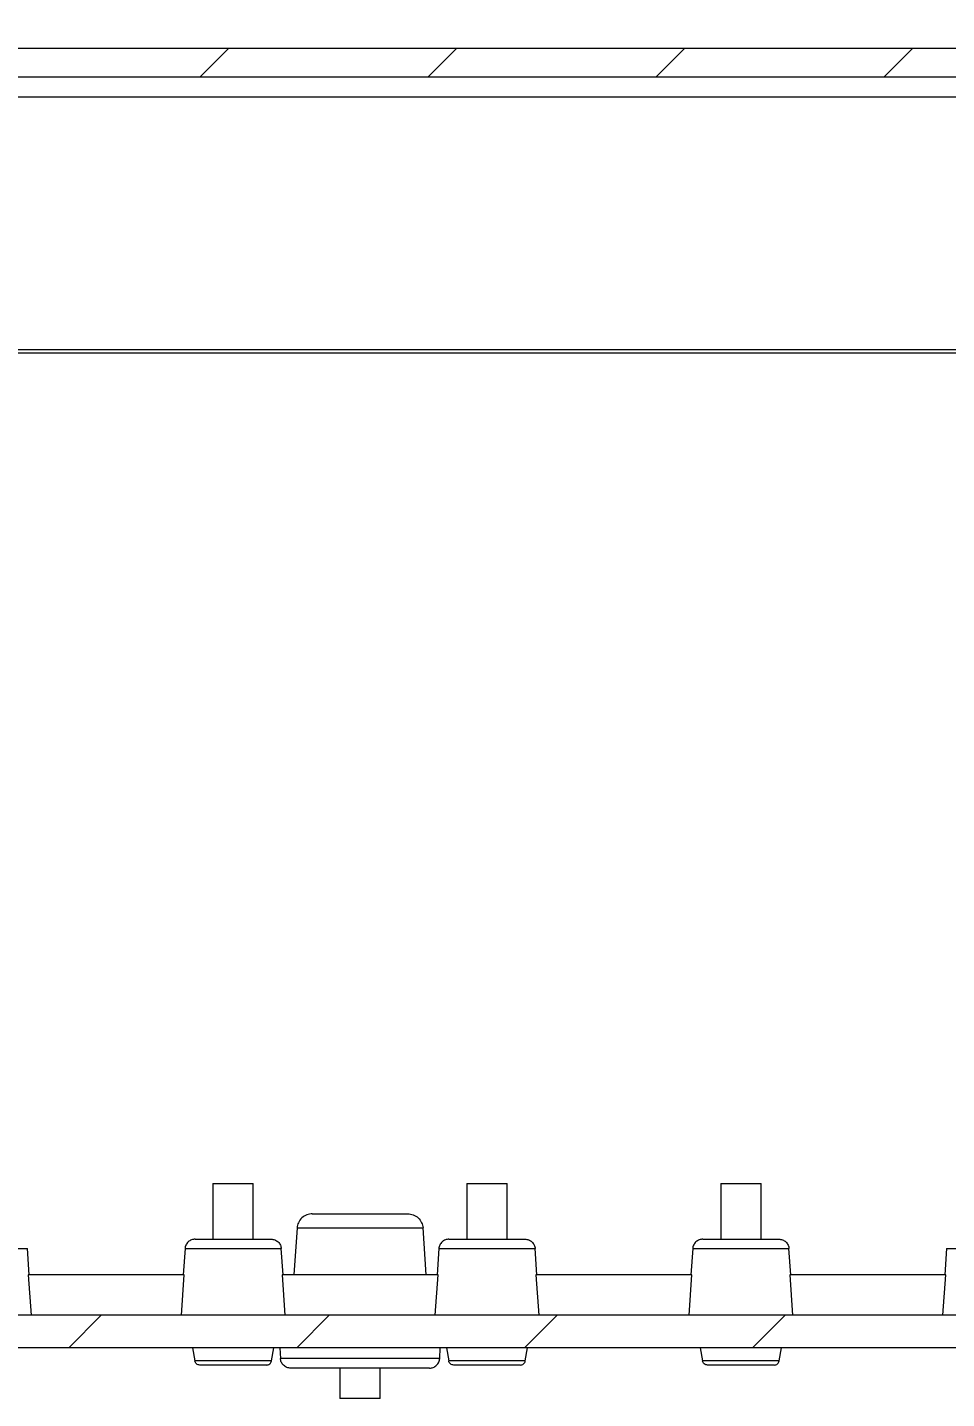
# Model space of a CAD drawing. Header units: millimetres. Extents: x 5 to 415, y 4 to 292.
# Drawn here: x 111.07 to 129.18, y 83.95 to 110.96 of the extents above; entities that cross this region are included whole.
import ezdxf

# ---------------------------------------------------------------- set-up
doc = ezdxf.new("R2010")
doc.units = ezdxf.units.MM
doc.styles.add('SLDTEXTSTYLE0', font='TXT', dxfattribs={"width": 0.75})
doc.dimstyles.new('SLDDIMSTYLE1', dxfattribs={"dimtxt": 3.5, "dimasz": 6, "dimexe": 0, "dimexo": 0.0625, "dimgap": 0.875, "dimtad": 1, "dimlfac": 5, "dimrnd": 1e-09, "dimzin": 12, "dimdsep": 46, "dimtxsty": 'SLDTEXTSTYLE0', "dimblk1": 'CLOSED', "dimblk2": 'CLOSED', "dimsah": 1, "dimcen": 0.09, "dimadec": 0, "dimazin": 3, "dimtfac": 1, "dimtmove": 0, "dimatfit": 0, "dimldrblk": 'CLOSED', "dimfxl": 1, "dimfrac": 2, "dimtolj": 1, "dimtzin": 12, "dimarcsym": 0})
doc.dimstyles.new('SLDDIMSTYLE2', dxfattribs={"dimtxt": 3.5, "dimasz": 6, "dimexe": 0, "dimexo": 0.0625, "dimgap": 0.875, "dimtad": 1, "dimlfac": 5, "dimrnd": 1e-09, "dimzin": 4, "dimdsep": 46, "dimtxsty": 'SLDTEXTSTYLE0', "dimblk1": 'CLOSED', "dimblk2": 'CLOSED', "dimsah": 1, "dimcen": 0.09, "dimadec": 0, "dimazin": 1, "dimtfac": 1, "dimtmove": 0, "dimatfit": 0, "dimldrblk": 'CLOSED', "dimfxl": 1, "dimfrac": 2, "dimtolj": 1, "dimtzin": 12, "dimarcsym": 0})

# ---------------------------------------------------------------- blocks, each defined once
blk = doc.blocks.new('_CLOSED')
at = {"color": 0, "linetype": 'ByBlock', "lineweight": -2}
for p, q in [((-1, 0.166667), (0, 0)), ((-1, 0.166667), (-1, -0.166667)), ((0, 0), (-1, -0.166667)), ((0, 0), (-1, 0))]:
    blk.add_line(p, q, dxfattribs=at)
blk = doc.blocks.new('_D_15')
at = {"color": 7, "linetype": 'Continuous', "lineweight": 0}
for p, q in [((98.737, 99.547), (98.737, 121.647)), ((136.516, 99.547), (136.516, 121.647)), ((98.737, 120.647), (86.737, 120.647)), ((98.737, 120.647), (136.516, 120.647)), ((136.516, 120.647), (148.516, 120.647))]:
    blk.add_line(p, q, dxfattribs=at)
at = {"color": 7, "linetype": 'Continuous', "lineweight": 0, "xscale": 6, "yscale": 6}
blk.add_blockref('_CLOSED', (98.737, 120.647, 18.613), dxfattribs=at)
at = {"color": 7, "linetype": 'Continuous', "lineweight": 0, "xscale": 6, "yscale": 6, "rotation": 180.0000000000007}
blk.add_blockref('_CLOSED', (136.516, 120.647, 18.613), dxfattribs=at)
at = {"color": 7, "linetype": 'Continuous', "lineweight": 0, "insert": (113.695, 125.159), "char_height": 3.5, "attachment_point": 1, "style": 'SLDTEXTSTYLE0'}
blk.add_mtext('188.90', dxfattribs=at)
blk = doc.blocks.new('_D_16')
at = {"color": 7, "linetype": 'Continuous', "lineweight": 0}
for p, q in [((95.998, 99.547), (95.998, 113.228)), ((98.917, 99.547), (98.917, 113.228)), ((95.998, 112.228), (83.998, 112.228)), ((95.998, 112.228), (98.917, 112.228)), ((98.917, 112.228), (125.113, 112.228))]:
    blk.add_line(p, q, dxfattribs=at)
at = {"color": 7, "linetype": 'Continuous', "lineweight": 0, "xscale": 6, "yscale": 6}
blk.add_blockref('_CLOSED', (95.998, 112.228, 18.613), dxfattribs=at)
at = {"color": 7, "linetype": 'Continuous', "lineweight": 0, "xscale": 6, "yscale": 6, "rotation": 180.0000000000004}
blk.add_blockref('_CLOSED', (98.917, 112.228, 18.613), dxfattribs=at)
at = {"color": 7, "linetype": 'Continuous', "lineweight": 0, "insert": (111.889, 116.74), "char_height": 3.5, "attachment_point": 1, "style": 'SLDTEXTSTYLE0'}
blk.add_mtext('14.59', dxfattribs=at)

msp = doc.modelspace()

# ---------------------------------------------------------------- hatches: boundary and pattern name
at = {"linetype": 'Continuous', "lineweight": 0}
h = msp.add_hatch(dxfattribs=at)
h.set_pattern_fill('ANSI31', style=0)
edge = h.paths.add_edge_path(flags=0)
edge.add_line((91.9245, 109.9872), (143.3285, 109.9872))
edge.add_arc((143.3285, 109.5872), 0.4, 1, 90, ccw=False)
edge.add_line((143.7284, 109.5941), (143.8154, 104.6072))
edge.add_line((143.8154, 104.6072), (144.2075, 104.6072))
edge.add_line((144.2075, 104.6072), (144.2246, 105.5872))
edge.add_line((144.2246, 105.5872), (145.0883, 105.5872))
edge.add_line((145.0883, 105.5872), (145.1065, 104.5472))
edge.add_line((145.1065, 104.5472), (145.6265, 104.5472))
edge.add_line((145.6265, 104.5472), (145.599, 105.5976))
edge.add_arc((145.1991, 105.5872), 0.4, 1.5, 90)
edge.add_line((145.1991, 105.9872), (144.4014, 105.9872))
edge.add_line((144.4014, 105.9872), (144.3389, 109.5646))
edge.add_arc((143.3391, 109.5472), 1, 1, 90)
edge.add_line((143.3391, 110.5472), (91.9139, 110.5472))
edge.add_arc((91.9139, 109.5472), 1, 90, 179)
edge.add_line((90.9141, 109.5646), (90.8516, 105.9872))
edge.add_line((90.8516, 105.9872), (90.0539, 105.9872))
edge.add_arc((90.0539, 105.5872), 0.4, 90, 178.5)
edge.add_line((89.654, 105.5976), (89.6265, 104.5472))
edge.add_line((89.6265, 104.5472), (90.1465, 104.5472))
edge.add_line((90.1465, 104.5472), (90.1646, 105.5872))
edge.add_line((90.1646, 105.5872), (91.0283, 105.5872))
edge.add_line((91.0283, 105.5872), (91.0454, 104.6072))
edge.add_line((91.0454, 104.6072), (91.4375, 104.6072))
edge.add_line((91.4375, 104.6072), (91.5246, 109.5941))
edge.add_arc((91.9245, 109.5872), 0.4, 90, 179, ccw=False)
h = msp.add_hatch(dxfattribs=at)
h.set_pattern_fill('ANSI31', style=0)
edge = h.paths.add_edge_path(flags=0)
edge.add_spline(control_points=[(140.9492, 86.9011), (140.9476, 86.9214), (140.9422, 86.9417), (140.9338, 86.9603), (140.9254, 86.9788), (140.9137, 86.9961), (140.8999, 87.011), (140.8854, 87.0267), (140.8681, 87.0403), (140.8496, 87.0511), (140.8286, 87.0634), (140.8055, 87.0725), (140.7819, 87.0784), (140.7579, 87.0843), (140.7329, 87.0872), (140.7082, 87.0872)], knot_values=[0, 0, 0, 0, 0.0003057, 0.0003057, 0.0003057, 0.0006103, 0.0006103, 0.0006103, 0.0009311, 0.0009311, 0.0009311, 0.0012953, 0.0012953, 0.0012953, 0.0016652, 0.0016652, 0.0016652, 0.0016652], weights=[1, 1, 1, 1, 1, 1, 1, 1, 1, 1, 1, 1, 1, 1, 1, 1], degree=3, periodic=0)
edge.add_line((140.7082, 87.0872), (139.5448, 87.0872))
edge.add_spline(control_points=[(139.5448, 87.0872), (139.511, 87.0872), (139.4766, 87.0819), (139.4448, 87.0704), (139.4203, 87.0616), (139.3968, 87.0489), (139.3764, 87.0327), (139.356, 87.0164), (139.3382, 86.9958), (139.3255, 86.9729), (139.3159, 86.9554), (139.309, 86.936), (139.3057, 86.9163), (139.3048, 86.9113), (139.3042, 86.9062), (139.3038, 86.9011)], knot_values=[0, 0, 0, 0, 0.000507, 0.000507, 0.000507, 0.000896, 0.000896, 0.000896, 0.0012889, 0.0012889, 0.0012889, 0.0015871, 0.0015871, 0.0015871, 0.0016621, 0.0016621, 0.0016621, 0.0016621], weights=[1, 1, 1, 1, 1, 1, 1, 1, 1, 1, 1, 1, 1, 1, 1, 1], degree=3, periodic=0)
edge.add_spline(control_points=[(139.3038, 86.9011), (139.2776, 86.5759), (139.2517, 86.2507), (139.226, 85.9255), (139.2171, 85.8127), (139.2082, 85.6999), (139.1994, 85.5872)], knot_values=[0.0046071, 0.0046071, 0.0046071, 0.0046071, 0.0095007, 0.0095007, 0.0095007, 0.0111975, 0.0111975, 0.0111975, 0.0111975], weights=[1, 1, 1, 1, 1, 1, 1], degree=3, periodic=0)
edge.add_line((139.1994, 85.5872), (96.0536, 85.5872))
edge.add_spline(control_points=[(96.0536, 85.5872), (96.0448, 85.6999), (96.0359, 85.8127), (96.027, 85.9255), (96.0205, 86.0078), (96.014, 86.09), (96.0075, 86.1723), (95.9882, 86.4153), (95.9688, 86.6582), (95.9492, 86.9011)], knot_values=[0.0078038, 0.0078038, 0.0078038, 0.0078038, 0.0095007, 0.0095007, 0.0095007, 0.0107387, 0.0107387, 0.0107387, 0.0143943, 0.0143943, 0.0143943, 0.0143943], weights=[1, 1, 1, 1, 1, 1, 1, 1, 1, 1], degree=3, periodic=0)
edge.add_spline(control_points=[(95.9492, 86.9011), (95.9476, 86.9214), (95.9422, 86.9417), (95.9338, 86.9603), (95.9254, 86.9788), (95.9137, 86.9961), (95.8999, 87.011), (95.8854, 87.0267), (95.8681, 87.0403), (95.8496, 87.0511), (95.8286, 87.0634), (95.8055, 87.0725), (95.7819, 87.0784), (95.7579, 87.0843), (95.7329, 87.0872), (95.7082, 87.0872)], knot_values=[0, 0, 0, 0, 0.0003057, 0.0003057, 0.0003057, 0.0006103, 0.0006103, 0.0006103, 0.0009311, 0.0009311, 0.0009311, 0.0012953, 0.0012953, 0.0012953, 0.0016652, 0.0016652, 0.0016652, 0.0016652], weights=[1, 1, 1, 1, 1, 1, 1, 1, 1, 1, 1, 1, 1, 1, 1, 1], degree=3, periodic=0)
edge.add_line((95.7082, 87.0872), (94.5448, 87.0872))
edge.add_spline(control_points=[(94.5448, 87.0872), (94.511, 87.0872), (94.4766, 87.0819), (94.4448, 87.0704), (94.4203, 87.0616), (94.3968, 87.0489), (94.3764, 87.0327), (94.356, 87.0164), (94.3382, 86.9958), (94.3255, 86.9729), (94.3159, 86.9554), (94.309, 86.936), (94.3057, 86.9163), (94.3048, 86.9113), (94.3042, 86.9062), (94.3038, 86.9011)], knot_values=[0, 0, 0, 0, 0.000507, 0.000507, 0.000507, 0.000896, 0.000896, 0.000896, 0.0012889, 0.0012889, 0.0012889, 0.0015871, 0.0015871, 0.0015871, 0.0016621, 0.0016621, 0.0016621, 0.0016621], weights=[1, 1, 1, 1, 1, 1, 1, 1, 1, 1, 1, 1, 1, 1, 1, 1], degree=3, periodic=0)
edge.add_spline(control_points=[(94.3038, 86.9011), (94.2776, 86.5759), (94.2517, 86.2507), (94.226, 85.9255), (94.2171, 85.8127), (94.2082, 85.6999), (94.1994, 85.5872)], knot_values=[0.0046071, 0.0046071, 0.0046071, 0.0046071, 0.0095007, 0.0095007, 0.0095007, 0.0111975, 0.0111975, 0.0111975, 0.0111975], weights=[1, 1, 1, 1, 1, 1, 1], degree=3, periodic=0)
edge.add_line((94.1994, 85.5872), (92.214, 85.5872))
edge.add_arc((92.214, 85.7872), 0.2, 181, 270, ccw=False)
edge.add_line((92.014, 85.7837), (91.6865, 104.5472))
edge.add_line((91.6865, 104.5472), (90.8265, 104.5472))
edge.add_line((90.8265, 104.5472), (90.8113, 104.9831))
edge.add_arc((90.6414, 104.9772), 0.17, 2, 89.99999)
edge.add_line((90.6414, 105.1472), (90.6316, 105.1472))
edge.add_arc((90.6316, 104.9772), 0.17, 90, 178)
edge.add_line((90.4617, 104.9831), (90.4465, 104.5472))
edge.add_line((90.4465, 104.5472), (89.6265, 104.5472))
edge.add_line((89.6265, 104.5472), (89.6558, 103.1472))
edge.add_line((89.6558, 103.1472), (91.0709, 103.1472))
edge.add_line((91.0709, 103.1472), (91.3859, 85.1044))
edge.add_arc((91.5458, 85.1072), 0.16, 181, 269.99999)
edge.add_line((91.5458, 84.9472), (94.48, 84.9472))
edge.add_spline(control_points=[(94.48, 84.9472), (94.4896, 84.9029), (94.4994, 84.8588), (94.5092, 84.8146), (94.5184, 84.773), (94.5277, 84.7314), (94.5371, 84.6898)], knot_values=[0.0059391, 0.0059391, 0.0059391, 0.0059391, 0.0066177, 0.0066177, 0.0066177, 0.0072571, 0.0072571, 0.0072571, 0.0072571], weights=[1, 1, 1, 1, 1, 1, 1], degree=3, periodic=0)
edge.add_spline(control_points=[(94.5371, 84.6898), (94.5393, 84.6799), (94.5435, 84.6703), (94.5491, 84.6619), (94.5546, 84.6534), (94.5616, 84.6458), (94.5694, 84.6394), (94.5803, 84.6303), (94.5931, 84.6233), (94.6063, 84.6182), (94.6241, 84.6115), (94.6433, 84.608), (94.6623, 84.6073), (94.6648, 84.6072), (94.6674, 84.6072), (94.6699, 84.6072)], knot_values=[0, 0, 0, 0, 0.000152, 0.000152, 0.000152, 0.0003027, 0.0003027, 0.0003027, 0.000516, 0.000516, 0.000516, 0.0008021, 0.0008021, 0.0008021, 0.0008399, 0.0008399, 0.0008399, 0.0008399], weights=[1, 1, 1, 1, 1, 1, 1, 1, 1, 1, 1, 1, 1, 1, 1, 1], degree=3, periodic=0)
edge.add_line((94.6699, 84.6072), (95.5831, 84.6072))
edge.add_spline(control_points=[(95.5831, 84.6072), (95.6038, 84.6072), (95.625, 84.6103), (95.6444, 84.6174), (95.6575, 84.6221), (95.6701, 84.6288), (95.681, 84.6373), (95.6898, 84.6442), (95.6978, 84.6525), (95.7039, 84.6619), (95.7095, 84.6703), (95.7137, 84.6799), (95.7159, 84.6898)], knot_values=[0, 0, 0, 0, 0.0003111, 0.0003111, 0.0003111, 0.000518, 0.000518, 0.000518, 0.0006849, 0.0006849, 0.0006849, 0.0008359, 0.0008359, 0.0008359, 0.0008359], weights=[1, 1, 1, 1, 1, 1, 1, 1, 1, 1, 1, 1, 1], degree=3, periodic=0)
edge.add_spline(control_points=[(95.7159, 84.6898), (95.7253, 84.7314), (95.7346, 84.773), (95.7438, 84.8146), (95.7536, 84.8588), (95.7633, 84.9029), (95.773, 84.9472)], knot_values=[0.0059823, 0.0059823, 0.0059823, 0.0059823, 0.0066214, 0.0066214, 0.0066214, 0.0072996, 0.0072996, 0.0072996, 0.0072996], weights=[1, 1, 1, 1, 1, 1, 1], degree=3, periodic=0)
edge.add_line((95.773, 84.9472), (139.48, 84.9472))
edge.add_spline(control_points=[(139.48, 84.9472), (139.4896, 84.9029), (139.4994, 84.8588), (139.5092, 84.8146), (139.5184, 84.773), (139.5277, 84.7314), (139.5371, 84.6898)], knot_values=[0.0059391, 0.0059391, 0.0059391, 0.0059391, 0.0066177, 0.0066177, 0.0066177, 0.0072571, 0.0072571, 0.0072571, 0.0072571], weights=[1, 1, 1, 1, 1, 1, 1], degree=3, periodic=0)
edge.add_spline(control_points=[(139.5371, 84.6898), (139.5393, 84.6799), (139.5435, 84.6703), (139.5491, 84.6619), (139.5546, 84.6534), (139.5616, 84.6458), (139.5694, 84.6394), (139.5803, 84.6303), (139.5931, 84.6233), (139.6063, 84.6182), (139.6241, 84.6115), (139.6433, 84.608), (139.6623, 84.6073), (139.6648, 84.6072), (139.6674, 84.6072), (139.6699, 84.6072)], knot_values=[0, 0, 0, 0, 0.000152, 0.000152, 0.000152, 0.0003027, 0.0003027, 0.0003027, 0.000516, 0.000516, 0.000516, 0.0008021, 0.0008021, 0.0008021, 0.0008399, 0.0008399, 0.0008399, 0.0008399], weights=[1, 1, 1, 1, 1, 1, 1, 1, 1, 1, 1, 1, 1, 1, 1, 1], degree=3, periodic=0)
edge.add_line((139.6699, 84.6072), (140.5831, 84.6072))
edge.add_spline(control_points=[(140.5831, 84.6072), (140.6038, 84.6072), (140.625, 84.6103), (140.6444, 84.6174), (140.6575, 84.6221), (140.6701, 84.6288), (140.681, 84.6373), (140.6898, 84.6442), (140.6978, 84.6525), (140.7039, 84.6619), (140.7095, 84.6703), (140.7137, 84.6799), (140.7159, 84.6898)], knot_values=[0, 0, 0, 0, 0.0003111, 0.0003111, 0.0003111, 0.000518, 0.000518, 0.000518, 0.0006849, 0.0006849, 0.0006849, 0.0008359, 0.0008359, 0.0008359, 0.0008359], weights=[1, 1, 1, 1, 1, 1, 1, 1, 1, 1, 1, 1, 1], degree=3, periodic=0)
edge.add_spline(control_points=[(140.7159, 84.6898), (140.7253, 84.7314), (140.7346, 84.773), (140.7438, 84.8146), (140.7536, 84.8588), (140.7633, 84.9029), (140.773, 84.9472)], knot_values=[0.0059823, 0.0059823, 0.0059823, 0.0059823, 0.0066214, 0.0066214, 0.0066214, 0.0072996, 0.0072996, 0.0072996, 0.0072996], weights=[1, 1, 1, 1, 1, 1, 1], degree=3, periodic=0)
edge.add_line((140.773, 84.9472), (143.7071, 84.9472))
edge.add_arc((143.7071, 85.1072), 0.16, 270.00001, 358.99994)
edge.add_line((143.8671, 85.1044), (144.1821, 103.1472))
edge.add_line((144.1821, 103.1472), (145.5972, 103.1472))
edge.add_line((145.5972, 103.1472), (145.6265, 104.5472))
edge.add_line((145.6265, 104.5472), (144.8065, 104.5472))
edge.add_line((144.8065, 104.5472), (144.7913, 104.9831))
edge.add_arc((144.6214, 104.9772), 0.17, 2, 90)
edge.add_line((144.6214, 105.1472), (144.6116, 105.1472))
edge.add_arc((144.6116, 104.9772), 0.17, 90.00001, 178)
edge.add_line((144.4417, 104.9831), (144.4265, 104.5472))
edge.add_line((144.4265, 104.5472), (143.5665, 104.5472))
edge.add_line((143.5665, 104.5472), (143.239, 85.7837))
edge.add_arc((143.039, 85.7872), 0.2, 270, 359, ccw=False)
edge.add_line((143.039, 85.5872), (141.0536, 85.5872))
edge.add_spline(control_points=[(141.0536, 85.5872), (141.0448, 85.6999), (141.0359, 85.8127), (141.027, 85.9255), (141.0205, 86.0078), (141.014, 86.09), (141.0075, 86.1723), (140.9882, 86.4153), (140.9688, 86.6582), (140.9492, 86.9011)], knot_values=[0.0078038, 0.0078038, 0.0078038, 0.0078038, 0.0095007, 0.0095007, 0.0095007, 0.0107387, 0.0107387, 0.0107387, 0.0143943, 0.0143943, 0.0143943, 0.0143943], weights=[1, 1, 1, 1, 1, 1, 1, 1, 1, 1], degree=3, periodic=0)

# ---------------------------------------------------------------- linework, layer by layer
at = {"color": 7, "linetype": 'Continuous', "lineweight": 15}
for p, q in [((143.3391, 110.5472), (91.9139, 110.5472)), ((91.9245, 109.9872), (143.3285, 109.9872)), ((95.2014, 109.5941), (140.0516, 109.5941)), ((140.0516, 104.6072), (95.2014, 104.6072)), ((98.7671, 104.5472), (136.4858, 104.5472)), ((114.7289, 88.1872), (114.7289, 87.0872)), ((114.7289, 88.1872), (115.5241, 88.1872)), ((115.5241, 87.0872), (115.5241, 88.1872)), ((119.7289, 88.1872), (119.7289, 87.0872)), ((119.7289, 88.1872), (120.5241, 88.1872)), ((120.5241, 87.0872), (120.5241, 88.1872)), ((124.7289, 88.1872), (124.7289, 87.0872)), ((124.7289, 88.1872), (125.5241, 88.1872)), ((125.5241, 87.0872), (125.5241, 88.1872)), ((116.3868, 87.3081), (116.3224, 86.3872)), ((116.3868, 87.3081), (118.8662, 87.3081)), ((118.9305, 86.3872), (118.8662, 87.3081)), ((109.1784, 86.9011), (111.0746, 86.9011)), ((111.1105, 86.3872), (111.0746, 86.9011)), ((114.1784, 86.9011), (114.1424, 86.3872)), ((114.1784, 86.9011), (116.0746, 86.9011)), ((116.1105, 86.3872), (116.0746, 86.9011)), ((119.1784, 86.9011), (119.1424, 86.3872)), ((119.1784, 86.9011), (121.0746, 86.9011)), ((121.1105, 86.3872), (121.0746, 86.9011)), ((124.1784, 86.9011), (124.1424, 86.3872)), ((124.1784, 86.9011), (126.0746, 86.9011)), ((126.1105, 86.3872), (126.0746, 86.9011)), ((129.1784, 86.9011), (129.1424, 86.3872)), ((129.1784, 86.9011), (131.0746, 86.9011)), ((111.0908, 86.3872), (111.1451, 85.5872)), ((114.1622, 86.3872), (111.0908, 86.3872)), ((114.1079, 85.5872), (114.1622, 86.3872)), ((116.0908, 86.3872), (116.1451, 85.5872)), ((119.1622, 86.3872), (116.0908, 86.3872)), ((119.1079, 85.5872), (119.1622, 86.3872)), ((121.0908, 86.3872), (121.1451, 85.5872)), ((124.1622, 86.3872), (121.0908, 86.3872)), ((124.1079, 85.5872), (124.1622, 86.3872)), ((126.0908, 86.3872), (126.1451, 85.5872)), ((129.1622, 86.3872), (126.0908, 86.3872)), ((129.1079, 85.5872), (129.1622, 86.3872)), ((139.1994, 85.5872), (96.0536, 85.5872)), ((139.48, 84.9472), (95.773, 84.9472)), ((114.3265, 84.9472), (114.3719, 84.6898)), ((115.8811, 84.6898), (115.9265, 84.9472)), ((116.0465, 84.9472), (116.0575, 84.7367)), ((119.1955, 84.7367), (119.2065, 84.9472)), ((119.3265, 84.9472), (119.3719, 84.6898)), ((120.8811, 84.6898), (120.9265, 84.9472)), ((124.3265, 84.9472), (124.3719, 84.6898)), ((125.8811, 84.6898), (125.9265, 84.9472)), ((115.8811, 84.6898), (114.3719, 84.6898)), ((119.1955, 84.7367), (116.0575, 84.7367)), ((120.8811, 84.6898), (119.3719, 84.6898)), ((125.8811, 84.6898), (124.3719, 84.6898)), ((117.2289, 84.5472), (117.2289, 83.9472)), ((118.0241, 83.9472), (118.0241, 84.5472)), ((118.0241, 83.9472), (117.2289, 83.9472))]:
    msp.add_line(p, q, dxfattribs=at)
for points, knots in [([(116.6861, 87.5872), (116.652, 87.5872), (116.6154, 87.5812), (116.5445, 87.5543), (116.5103, 87.5334), (116.4527, 87.4797), (116.4294, 87.447), (116.3977, 87.3781), (116.3892, 87.3421), (116.3868, 87.3081)], [0, 0, 0, 0, 0.25, 0.25, 0.5, 0.5, 0.75, 0.75, 1, 1, 1, 1]), ([(116.6861, 87.5872), (116.6861, 87.5872), (116.6956, 87.5872), (116.7518, 87.5872), (116.7989, 87.5872), (116.9118, 87.5872), (116.9564, 87.5872), (117.0599, 87.5872), (117.1189, 87.5872), (117.249, 87.5872), (117.3202, 87.5872), (117.4698, 87.5872), (117.5481, 87.5872), (117.7049, 87.5872), (117.7832, 87.5872), (117.9328, 87.5872), (118.0039, 87.5872), (118.1341, 87.5872), (118.1931, 87.5872), (118.2966, 87.5872), (118.3412, 87.5872), (118.454, 87.5872), (118.5012, 87.5872), (118.5574, 87.5872), (118.5669, 87.5872), (118.5669, 87.5872)], [0, 0, 0, 0, 0.125, 0.125, 0.25, 0.25, 0.3125, 0.3125, 0.375, 0.375, 0.4375, 0.4375, 0.5, 0.5, 0.5625, 0.5625, 0.625, 0.625, 0.6875, 0.6875, 0.75, 0.75, 0.875, 0.875, 1, 1, 1, 1]), ([(118.5669, 87.5872), (118.601, 87.5872), (118.6375, 87.5812), (118.7085, 87.5543), (118.7427, 87.5334), (118.8003, 87.4797), (118.8235, 87.447), (118.8553, 87.3781), (118.8638, 87.3421), (118.8662, 87.3081)], [0, 0, 0, 0, 0.25, 0.25, 0.5, 0.5, 0.75, 0.75, 1, 1, 1, 1]), ([(114.3779, 87.0872), (114.3552, 87.0872), (114.3308, 87.0832), (114.2835, 87.0653), (114.2607, 87.0513), (114.2223, 87.0155), (114.2068, 86.9937), (114.1856, 86.9478), (114.18, 86.9238), (114.1784, 86.9011)], [0, 0, 0, 0, 0.25, 0.25, 0.5, 0.5, 0.75, 0.75, 1, 1, 1, 1]), ([(114.3779, 87.0872), (114.3779, 87.0872), (114.3855, 87.0872), (114.4302, 87.0872), (114.4677, 87.0872), (114.5575, 87.0872), (114.593, 87.0872), (114.6755, 87.0872), (114.7224, 87.0872), (114.826, 87.0872), (114.8827, 87.0872), (115.0018, 87.0872), (115.0641, 87.0872), (115.1889, 87.0872), (115.2512, 87.0872), (115.3703, 87.0872), (115.427, 87.0872), (115.5306, 87.0872), (115.5775, 87.0872), (115.6599, 87.0872), (115.6954, 87.0872), (115.7853, 87.0872), (115.8228, 87.0872), (115.8675, 87.0872), (115.8751, 87.0872), (115.8751, 87.0872)], [0, 0, 0, 0, 0.125, 0.125, 0.25, 0.25, 0.3125, 0.3125, 0.375, 0.375, 0.4375, 0.4375, 0.5, 0.5, 0.5625, 0.5625, 0.625, 0.625, 0.6875, 0.6875, 0.75, 0.75, 0.875, 0.875, 1, 1, 1, 1]), ([(115.8751, 87.0872), (115.8978, 87.0872), (115.9222, 87.0832), (115.9695, 87.0653), (115.9923, 87.0513), (116.0307, 87.0155), (116.0462, 86.9937), (116.0673, 86.9478), (116.073, 86.9238), (116.0746, 86.9011)], [0, 0, 0, 0, 0.25, 0.25, 0.5, 0.5, 0.75, 0.75, 1, 1, 1, 1]), ([(119.3779, 87.0872), (119.3552, 87.0872), (119.3308, 87.0832), (119.2835, 87.0653), (119.2607, 87.0513), (119.2223, 87.0155), (119.2068, 86.9937), (119.1856, 86.9478), (119.18, 86.9238), (119.1784, 86.9011)], [0, 0, 0, 0, 0.25, 0.25, 0.5, 0.5, 0.75, 0.75, 1, 1, 1, 1]), ([(119.3779, 87.0872), (119.378, 87.0872), (119.3784, 87.0872), (119.381, 87.0872), (119.3851, 87.0872), (119.3909, 87.0872), (119.3984, 87.0872), (119.41, 87.0872), (119.4273, 87.0872), (119.4538, 87.0872), (119.4867, 87.0872), (119.5427, 87.0872), (119.6337, 87.0872), (119.774, 87.0872), (119.9422, 87.0872), (120.1265, 87.0872), (120.3108, 87.0872), (120.479, 87.0872), (120.6193, 87.0872), (120.7102, 87.0872), (120.7662, 87.0872), (120.7992, 87.0872), (120.8256, 87.0872), (120.8468, 87.0872), (120.8628, 87.0872), (120.8732, 87.0872), (120.8745, 87.0872), (120.8751, 87.0872)], [0, 0, 0, 0, 0.0151387, 0.0302075, 0.04524, 0.0602702, 0.0753319, 0.090459, 0.1174937, 0.1445717, 0.1748067, 0.2050853, 0.2718267, 0.3442178, 0.4209346, 0.5000124, 0.5790902, 0.6558069, 0.728198, 0.7949394, 0.8251743, 0.855453, 0.8824877, 0.9095657, 0.939727, 0.9697812, 1, 1, 1, 1]), ([(120.8751, 87.0872), (120.8978, 87.0872), (120.9222, 87.0832), (120.9695, 87.0653), (120.9923, 87.0513), (121.0307, 87.0155), (121.0462, 86.9937), (121.0673, 86.9478), (121.073, 86.9238), (121.0746, 86.9011)], [0, 0, 0, 0, 0.25, 0.25, 0.5, 0.5, 0.75, 0.75, 1, 1, 1, 1]), ([(124.3779, 87.0872), (124.3552, 87.0872), (124.3308, 87.0832), (124.2835, 87.0653), (124.2607, 87.0513), (124.2223, 87.0155), (124.2068, 86.9937), (124.1856, 86.9478), (124.18, 86.9238), (124.1784, 86.9011)], [0, 0, 0, 0, 0.25, 0.25, 0.5, 0.5, 0.75, 0.75, 1, 1, 1, 1]), ([(124.3779, 87.0872), (124.378, 87.0872), (124.3784, 87.0872), (124.381, 87.0872), (124.3851, 87.0872), (124.3909, 87.0872), (124.3984, 87.0872), (124.41, 87.0872), (124.4273, 87.0872), (124.4538, 87.0872), (124.4867, 87.0872), (124.5427, 87.0872), (124.6337, 87.0872), (124.774, 87.0872), (124.9422, 87.0872), (125.1265, 87.0872), (125.3108, 87.0872), (125.479, 87.0872), (125.6193, 87.0872), (125.7102, 87.0872), (125.7662, 87.0872), (125.7992, 87.0872), (125.8256, 87.0872), (125.8468, 87.0872), (125.8628, 87.0872), (125.8732, 87.0872), (125.8745, 87.0872), (125.8751, 87.0872)], [0, 0, 0, 0, 0.0151387, 0.0302075, 0.04524, 0.0602702, 0.0753319, 0.090459, 0.1174937, 0.1445717, 0.1748067, 0.2050853, 0.2718267, 0.3442178, 0.4209346, 0.5000124, 0.5790902, 0.6558069, 0.728198, 0.7949394, 0.8251743, 0.855453, 0.8824877, 0.9095657, 0.939727, 0.9697812, 1, 1, 1, 1]), ([(125.8751, 87.0872), (125.8978, 87.0872), (125.9222, 87.0832), (125.9695, 87.0653), (125.9923, 87.0513), (126.0307, 87.0155), (126.0462, 86.9937), (126.0673, 86.9478), (126.073, 86.9238), (126.0746, 86.9011)], [0, 0, 0, 0, 0.25, 0.25, 0.5, 0.5, 0.75, 0.75, 1, 1, 1, 1]), ([(114.4704, 84.6072), (114.4489, 84.6072), (114.4247, 84.615), (114.3875, 84.6461), (114.3756, 84.6687), (114.3719, 84.6898)], [0, 0, 0, 0, 0.5, 0.5, 1, 1, 1, 1]), ([(115.7826, 84.6072), (115.7826, 84.6072), (115.776, 84.6072), (115.7368, 84.6072), (115.7039, 84.6072), (115.6252, 84.6072), (115.594, 84.6072), (115.5218, 84.6072), (115.4807, 84.6072), (115.3899, 84.6072), (115.3402, 84.6072), (115.2358, 84.6072), (115.1812, 84.6072), (115.0718, 84.6072), (115.0172, 84.6072), (114.9128, 84.6072), (114.8631, 84.6072), (114.7723, 84.6072), (114.7312, 84.6072), (114.6589, 84.6072), (114.6278, 84.6072), (114.5491, 84.6072), (114.5162, 84.6072), (114.477, 84.6072), (114.4704, 84.6072), (114.4704, 84.6072)], [0, 0, 0, 0, 0.125, 0.125, 0.25, 0.25, 0.3125, 0.3125, 0.375, 0.375, 0.4375, 0.4375, 0.5, 0.5, 0.5625, 0.5625, 0.625, 0.625, 0.6875, 0.6875, 0.75, 0.75, 0.875, 0.875, 1, 1, 1, 1]), ([(115.7826, 84.6072), (115.8041, 84.6072), (115.8283, 84.615), (115.8655, 84.6461), (115.8774, 84.6687), (115.8811, 84.6898)], [0, 0, 0, 0, 0.5, 0.5, 1, 1, 1, 1]), ([(116.2572, 84.5472), (116.2343, 84.5472), (116.2097, 84.5512), (116.1619, 84.5695), (116.1389, 84.5838), (116.1003, 84.6204), (116.0848, 84.6426), (116.0641, 84.6894), (116.0587, 84.7138), (116.0575, 84.7367)], [0, 0, 0, 0, 0.25, 0.25, 0.5, 0.5, 0.75, 0.75, 1, 1, 1, 1]), ([(118.9957, 84.5472), (119.0187, 84.5472), (119.0433, 84.5512), (119.0911, 84.5695), (119.1141, 84.5838), (119.1527, 84.6204), (119.1682, 84.6426), (119.1889, 84.6894), (119.1943, 84.7138), (119.1955, 84.7367)], [0, 0, 0, 0, 0.25, 0.25, 0.5, 0.5, 0.75, 0.75, 1, 1, 1, 1]), ([(119.4704, 84.6072), (119.4489, 84.6072), (119.4247, 84.615), (119.3875, 84.6461), (119.3756, 84.6687), (119.3719, 84.6898)], [0, 0, 0, 0, 0.5, 0.5, 1, 1, 1, 1]), ([(120.7826, 84.6072), (120.7826, 84.6072), (120.776, 84.6072), (120.7368, 84.6072), (120.7039, 84.6072), (120.6252, 84.6072), (120.594, 84.6072), (120.5218, 84.6072), (120.4807, 84.6072), (120.3899, 84.6072), (120.3402, 84.6072), (120.2358, 84.6072), (120.1812, 84.6072), (120.0718, 84.6072), (120.0172, 84.6072), (119.9128, 84.6072), (119.8631, 84.6072), (119.7723, 84.6072), (119.7312, 84.6072), (119.6589, 84.6072), (119.6278, 84.6072), (119.5491, 84.6072), (119.5162, 84.6072), (119.477, 84.6072), (119.4704, 84.6072), (119.4704, 84.6072)], [0, 0, 0, 0, 0.125, 0.125, 0.25, 0.25, 0.3125, 0.3125, 0.375, 0.375, 0.4375, 0.4375, 0.5, 0.5, 0.5625, 0.5625, 0.625, 0.625, 0.6875, 0.6875, 0.75, 0.75, 0.875, 0.875, 1, 1, 1, 1]), ([(120.7826, 84.6072), (120.8041, 84.6072), (120.8283, 84.615), (120.8655, 84.6461), (120.8774, 84.6687), (120.8811, 84.6898)], [0, 0, 0, 0, 0.5, 0.5, 1, 1, 1, 1]), ([(124.4704, 84.6072), (124.4489, 84.6072), (124.4247, 84.615), (124.3875, 84.6461), (124.3756, 84.6687), (124.3719, 84.6898)], [0, 0, 0, 0, 0.5, 0.5, 1, 1, 1, 1]), ([(125.7826, 84.6072), (125.7826, 84.6072), (125.776, 84.6072), (125.7368, 84.6072), (125.7039, 84.6072), (125.6252, 84.6072), (125.594, 84.6072), (125.5218, 84.6072), (125.4807, 84.6072), (125.3899, 84.6072), (125.3402, 84.6072), (125.2358, 84.6072), (125.1812, 84.6072), (125.0718, 84.6072), (125.0172, 84.6072), (124.9128, 84.6072), (124.8631, 84.6072), (124.7723, 84.6072), (124.7312, 84.6072), (124.6589, 84.6072), (124.6278, 84.6072), (124.5491, 84.6072), (124.5162, 84.6072), (124.477, 84.6072), (124.4704, 84.6072), (124.4704, 84.6072)], [0, 0, 0, 0, 0.125, 0.125, 0.25, 0.25, 0.3125, 0.3125, 0.375, 0.375, 0.4375, 0.4375, 0.5, 0.5, 0.5625, 0.5625, 0.625, 0.625, 0.6875, 0.6875, 0.75, 0.75, 0.875, 0.875, 1, 1, 1, 1]), ([(125.7826, 84.6072), (125.8041, 84.6072), (125.8283, 84.615), (125.8655, 84.6461), (125.8774, 84.6687), (125.8811, 84.6898)], [0, 0, 0, 0, 0.5, 0.5, 1, 1, 1, 1]), ([(118.9957, 84.5472), (118.9957, 84.5472), (118.9819, 84.5472), (118.9205, 84.5472), (118.8932, 84.5472), (118.8213, 84.5472), (118.7767, 84.5472), (118.6671, 84.5472), (118.6022, 84.5472), (118.4514, 84.5472), (118.3656, 84.5472), (118.1761, 84.5472), (118.0724, 84.5472), (117.8546, 84.5472), (117.7406, 84.5472), (117.5124, 84.5472), (117.3983, 84.5472), (117.1806, 84.5472), (117.0769, 84.5472), (116.8874, 84.5472), (116.8015, 84.5472), (116.6508, 84.5472), (116.5859, 84.5472), (116.4763, 84.5472), (116.4317, 84.5472), (116.3598, 84.5472), (116.3325, 84.5472), (116.2711, 84.5472), (116.2572, 84.5472), (116.2572, 84.5472)], [0, 0, 0, 0, 0.125, 0.125, 0.1875, 0.1875, 0.25, 0.25, 0.3125, 0.3125, 0.375, 0.375, 0.4375, 0.4375, 0.5, 0.5, 0.5625, 0.5625, 0.625, 0.625, 0.6875, 0.6875, 0.75, 0.75, 0.8125, 0.8125, 0.875, 0.875, 1, 1, 1, 1])]:
    msp.add_open_spline(points, degree=3, knots=knots, dxfattribs=at)

# ---------------------------------------------------------------- dimensions: what is measured, and where the dimension line sits
at = {"color": 7, "linetype": 'Continuous', "lineweight": 0}
dim = msp.add_linear_dim(base=(136.5161, 120.6472), p1=(98.7369, 98.5472), p2=(136.5161, 98.5472), angle=0, dimstyle='SLDDIMSTYLE2', dxfattribs=at)
dim.commit()
dim.dimension.update_dxf_attribs({"geometry": '_D_15', "text_midpoint": (120.8054, 120.6472), "dimtype": 160})
dim = msp.add_linear_dim(base=(98.9172, 112.2278), p1=(95.9984, 98.5472), p2=(98.9172, 98.5472), dimstyle='SLDDIMSTYLE1', dxfattribs=at)
dim.commit()
dim.dimension.update_dxf_attribs({"geometry": '_D_16', "text_midpoint": (117.7071, 112.2278), "dimtype": 160})

doc.saveas('drawing.dxf')
